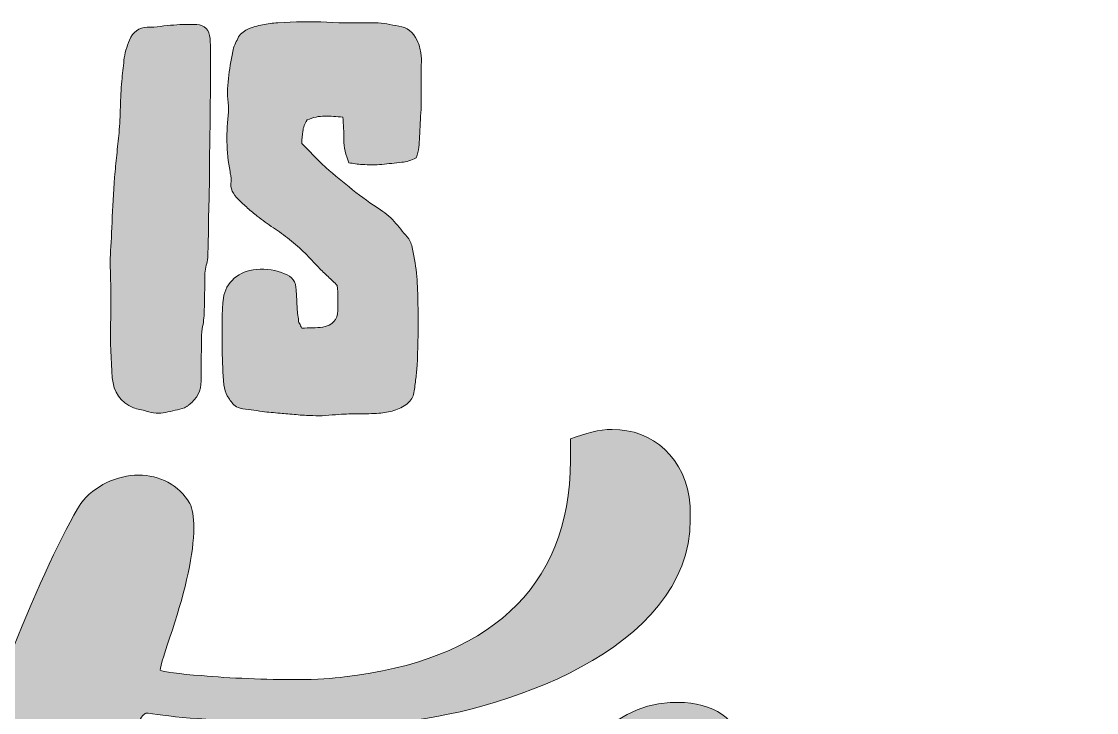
# Model space of a CAD drawing. Header units: inches. Extents: x 58 to 442, y -471 to -29.
# Drawn here: x 284 to 441.7, y -130.8 to -29.4 of the extents above; entities that cross this region are included whole.
import ezdxf

# ---------------------------------------------------------------- set-up
doc = ezdxf.new("R2010")
doc.units = ezdxf.units.IN
doc.header["$MEASUREMENT"] = 0
doc.layers.add('Layer 1', color=7, linetype='Continuous')

# ---------------------------------------------------------------- blocks, each defined once
blk = doc.blocks.new('block 4')
at = {"layer": 'Layer 1', "true_color": 0x0b0b0b}
h = blk.add_hatch(color=28, dxfattribs=at)
h.dxf.hatch_style = 2
edge = h.paths.add_edge_path()
edge.add_spline(control_points=[(296.96, -64.15), (297.07, -62.74), (297.17, -60.97), (297.25, -58.85), (297.33, -56.73), (297.45, -54.53), (297.61, -52.25), (297.72, -51.16), (297.83, -50.08), (297.94, -48.99), (298.05, -47.9), (298.16, -46.81), (298.27, -45.73), (298.37, -44.48), (298.44, -43.21), (298.47, -41.93), (298.5, -40.66), (298.56, -39.39), (298.67, -38.14), (298.78, -37.11), (298.89, -36.09), (299, -35.09), (299.11, -34.08), (299.38, -33.09), (299.82, -32.11), (300.3, -30.92), (301.17, -30.29), (302.42, -30.24), (303.08, -30.24), (303.73, -30.19), (304.38, -30.11), (305.03, -30.03), (305.68, -29.96), (306.34, -29.91), (306.93, -29.86), (307.49, -29.83), (308.01, -29.83), (308.52, -29.83), (309.08, -29.83), (309.68, -29.83), (310.87, -29.94), (311.53, -30.62), (311.64, -31.87), (311.69, -32.52), (311.72, -33.18), (311.72, -33.86), (311.72, -34.54), (311.72, -35.24), (311.72, -35.94), (311.72, -37.47), (311.7, -38.97), (311.68, -40.47), (311.65, -41.96), (311.64, -43.47), (311.64, -44.99), (311.58, -46.9), (311.56, -48.78), (311.56, -50.66), (311.56, -52.53), (311.53, -54.42), (311.47, -56.33), (311.42, -57.58), (311.39, -58.8), (311.39, -59.99), (311.39, -61.19), (311.36, -62.41), (311.31, -63.66), (311.31, -64.21), (311.25, -64.61), (311.15, -64.89), (310.93, -65.65), (310.83, -66.41), (310.86, -67.17), (310.89, -67.93), (310.87, -68.69), (310.82, -69.45), (310.82, -70.27), (310.81, -71.1), (310.78, -71.94), (310.75, -72.78), (310.66, -73.64), (310.49, -74.51), (310.39, -75.1), (310.35, -75.73), (310.37, -76.38), (310.4, -77.03), (310.39, -77.69), (310.33, -78.34), (310.33, -78.34), (310.33, -82.17), (310.33, -82.17), (310.33, -83.58), (309.73, -84.75), (308.54, -85.68), (308.43, -85.78), (308.32, -85.87), (308.21, -85.92), (308.1, -85.98), (307.99, -86.03), (307.89, -86.08), (306.96, -86.36), (306.04, -86.59), (305.11, -86.78), (304.19, -86.97), (303.24, -86.9), (302.26, -86.57), (301.99, -86.46), (301.68, -86.38), (301.32, -86.33), (300.97, -86.27), (300.66, -86.19), (300.39, -86.08), (298.48, -85.27), (297.45, -83.8), (297.29, -81.68), (297.07, -79.07), (296.99, -76.38), (297.04, -73.61), (297.1, -70.84), (297.07, -67.69), (296.96, -64.15)], knot_values=[0, 0, 0, 0, 1, 1, 1, 2, 2, 2, 3, 3, 3, 4, 4, 4, 5, 5, 5, 6, 6, 6, 7, 7, 7, 8, 8, 8, 9, 9, 9, 10, 10, 10, 11, 11, 11, 12, 12, 12, 13, 13, 13, 14, 14, 14, 15, 15, 15, 16, 16, 16, 17, 17, 17, 18, 18, 18, 19, 19, 19, 20, 20, 20, 21, 21, 21, 22, 22, 22, 23, 23, 23, 24, 24, 24, 25, 25, 25, 26, 26, 26, 27, 27, 27, 28, 28, 28, 29, 29, 29, 30, 30, 30, 31, 31, 31, 32, 32, 32, 33, 33, 33, 34, 34, 34, 35, 35, 35, 36, 36, 36, 37, 37, 37, 38, 38, 38, 39, 39, 39, 40, 40, 40, 40], degree=3, periodic=1)
h = blk.add_hatch(color=28, dxfattribs=at)
h.dxf.hatch_style = 2
edge = h.paths.add_edge_path()
edge.add_spline(control_points=[(332.02, -50.13), (331.53, -48.99), (331.28, -47.86), (331.28, -46.75), (331.28, -45.63), (331.23, -44.53), (331.12, -43.44), (330.2, -43.34), (329.31, -43.28), (328.47, -43.28), (327.63, -43.28), (326.77, -43.47), (325.9, -43.85), (325.52, -44.4), (325.3, -44.95), (325.25, -45.52), (325.19, -46.09), (325.14, -46.68), (325.09, -47.28), (325.69, -47.87), (326.27, -48.47), (326.84, -49.07), (327.41, -49.67), (328.02, -50.27), (328.67, -50.86), (329.92, -51.95), (331.22, -53.02), (332.55, -54.08), (333.88, -55.14), (335.25, -56.14), (336.67, -57.06), (337.53, -57.6), (338.28, -58.26), (338.91, -59.02), (339.53, -59.78), (340.17, -60.54), (340.82, -61.3), (341.04, -61.73), (341.17, -62.06), (341.23, -62.28), (341.56, -63.64), (341.79, -64.98), (341.92, -66.31), (342.06, -67.65), (342.13, -68.99), (342.13, -70.35), (342.18, -71.92), (342.2, -73.49), (342.17, -75.04), (342.14, -76.58), (342.1, -78.15), (342.05, -79.72), (341.99, -80.43), (341.92, -81.12), (341.84, -81.8), (341.76, -82.48), (341.66, -83.18), (341.56, -83.88), (341.5, -84.21), (341.39, -84.49), (341.23, -84.74), (341.07, -84.98), (340.85, -85.24), (340.58, -85.51), (339.98, -85.95), (339.33, -86.27), (338.62, -86.49), (337.91, -86.71), (337.18, -86.84), (336.42, -86.9), (335.44, -86.95), (334.46, -86.98), (333.48, -86.98), (332.51, -86.98), (331.53, -87.01), (330.55, -87.06), (329.9, -87.12), (329.24, -87.17), (328.59, -87.22), (327.94, -87.28), (327.31, -87.28), (326.72, -87.22), (325.9, -87.22), (325.09, -87.18), (324.27, -87.1), (323.46, -87.02), (322.67, -86.95), (321.91, -86.9), (321.47, -86.84), (321.04, -86.8), (320.6, -86.78), (320.17, -86.75), (319.73, -86.71), (319.3, -86.65), (318.76, -86.55), (318.21, -86.46), (317.67, -86.41), (317.12, -86.36), (316.58, -86.27), (316.04, -86.16), (315.66, -86.06), (315.36, -85.89), (315.14, -85.68), (314.76, -85.24), (314.43, -84.79), (314.16, -84.33), (313.89, -83.87), (313.73, -83.34), (313.67, -82.74), (313.51, -81), (313.43, -79.3), (313.43, -77.64), (313.43, -75.99), (313.43, -74.29), (313.43, -72.55), (313.43, -72.12), (313.44, -71.69), (313.47, -71.29), (313.5, -70.88), (313.54, -70.46), (313.59, -70.02), (313.76, -68.83), (314.28, -67.85), (315.18, -67.09), (316.08, -66.33), (317.15, -65.89), (318.4, -65.78), (319.98, -65.67), (321.36, -65.89), (322.56, -66.43), (323.7, -66.82), (324.27, -67.6), (324.27, -68.8), (324.33, -69.51), (324.37, -70.21), (324.39, -70.92), (324.42, -71.63), (324.49, -72.33), (324.6, -73.04), (324.6, -73.31), (324.65, -73.54), (324.76, -73.73), (324.87, -73.92), (324.98, -74.15), (325.09, -74.42), (325.63, -74.37), (326.16, -74.34), (326.68, -74.34), (327.19, -74.34), (327.7, -74.32), (328.19, -74.26), (329.6, -73.99), (330.33, -73.18), (330.39, -71.82), (330.39, -71.82), (330.39, -69.13), (330.39, -69.13), (330.39, -69.02), (330.37, -68.88), (330.35, -68.72), (330.32, -68.55), (330.31, -68.36), (330.31, -68.15), (329.87, -67.71), (329.42, -67.28), (328.96, -66.84), (328.5, -66.41), (328.02, -65.95), (327.53, -65.46), (327.21, -65.13), (326.88, -64.79), (326.55, -64.44), (326.23, -64.08), (325.9, -63.74), (325.58, -63.42), (324.87, -62.71), (324.11, -62.03), (323.29, -61.38), (322.53, -60.78), (321.74, -60.21), (320.93, -59.67), (320.11, -59.12), (319.33, -58.55), (318.57, -57.96), (318.08, -57.58), (317.6, -57.18), (317.14, -56.77), (316.68, -56.37), (316.23, -55.95), (315.79, -55.51), (315.41, -55.13), (315.11, -54.72), (314.9, -54.29), (314.68, -53.85), (314.62, -53.36), (314.73, -52.82), (314.73, -52.55), (314.72, -52.32), (314.69, -52.13), (314.66, -51.94), (314.62, -51.71), (314.57, -51.43), (314.3, -49.97), (314.15, -48.5), (314.12, -47.03), (314.09, -45.56), (314.16, -44.1), (314.33, -42.63), (314.33, -42.63), (314.33, -41.81), (314.33, -41.81), (314.16, -40.45), (314.16, -39.11), (314.33, -37.78), (314.49, -36.45), (314.7, -35.13), (314.98, -33.82), (315.03, -33.44), (315.13, -33.1), (315.26, -32.8), (315.4, -32.51), (315.55, -32.19), (315.71, -31.87), (315.82, -31.54), (316.01, -31.28), (316.28, -31.09), (316.55, -30.9), (316.82, -30.72), (317.1, -30.56), (317.86, -30.24), (318.61, -30), (319.34, -29.87), (320.07, -29.73), (320.82, -29.64), (321.58, -29.58), (324.03, -29.42), (326.42, -29.39), (328.76, -29.5), (331.09, -29.61), (333.46, -29.64), (335.85, -29.58), (336.45, -29.58), (337.03, -29.64), (337.6, -29.75), (338.17, -29.86), (338.76, -29.96), (339.36, -30.07), (340.55, -30.24), (341.45, -30.94), (342.05, -32.19), (342.32, -32.79), (342.49, -33.39), (342.57, -33.99), (342.66, -34.58), (342.67, -35.18), (342.62, -35.78), (342.62, -35.78), (342.62, -41.65), (342.62, -41.65), (342.62, -41.65), (342.62, -42.3), (342.62, -42.3), (342.56, -42.95), (342.52, -43.62), (342.49, -44.3), (342.46, -44.98), (342.42, -45.64), (342.37, -46.3), (342.37, -46.84), (342.34, -47.36), (342.29, -47.85), (342.24, -48.34), (342.1, -48.85), (341.88, -49.4), (341.17, -49.78), (340.47, -49.99), (339.76, -50.05), (338.79, -50.16), (337.82, -50.27), (336.87, -50.37), (335.92, -50.48), (334.95, -50.48), (333.97, -50.37), (333.65, -50.37), (333.32, -50.35), (333, -50.29), (332.67, -50.24), (332.34, -50.18), (332.02, -50.13)], knot_values=[0, 0, 0, 0, 1, 1, 1, 2, 2, 2, 3, 3, 3, 4, 4, 4, 5, 5, 5, 6, 6, 6, 7, 7, 7, 8, 8, 8, 9, 9, 9, 10, 10, 10, 11, 11, 11, 12, 12, 12, 13, 13, 13, 14, 14, 14, 15, 15, 15, 16, 16, 16, 17, 17, 17, 18, 18, 18, 19, 19, 19, 20, 20, 20, 21, 21, 21, 22, 22, 22, 23, 23, 23, 24, 24, 24, 25, 25, 25, 26, 26, 26, 27, 27, 27, 28, 28, 28, 29, 29, 29, 30, 30, 30, 31, 31, 31, 32, 32, 32, 33, 33, 33, 34, 34, 34, 35, 35, 35, 36, 36, 36, 37, 37, 37, 38, 38, 38, 39, 39, 39, 40, 40, 40, 41, 41, 41, 42, 42, 42, 43, 43, 43, 44, 44, 44, 45, 45, 45, 46, 46, 46, 47, 47, 47, 48, 48, 48, 49, 49, 49, 50, 50, 50, 51, 51, 51, 52, 52, 52, 53, 53, 53, 54, 54, 54, 55, 55, 55, 56, 56, 56, 57, 57, 57, 58, 58, 58, 59, 59, 59, 60, 60, 60, 61, 61, 61, 62, 62, 62, 63, 63, 63, 64, 64, 64, 65, 65, 65, 66, 66, 66, 67, 67, 67, 68, 68, 68, 69, 69, 69, 70, 70, 70, 71, 71, 71, 72, 72, 72, 73, 73, 73, 74, 74, 74, 75, 75, 75, 76, 76, 76, 77, 77, 77, 78, 78, 78, 79, 79, 79, 80, 80, 80, 81, 81, 81, 82, 82, 82, 83, 83, 83, 84, 84, 84, 85, 85, 85, 86, 86, 86, 87, 87, 87, 88, 88, 88, 89, 89, 89, 90, 90, 90, 91, 91, 91, 92, 92, 92, 93, 93, 93, 94, 94, 94, 95, 95, 95, 96, 96, 96, 96], degree=3, periodic=1)
at = {"layer": 'Layer 1', "lineweight": 0}
for points, knots in [([(296.96, -64.15), (297.07, -62.74), (297.17, -60.97), (297.25, -58.85), (297.33, -56.73), (297.45, -54.53), (297.61, -52.25), (297.72, -51.16), (297.83, -50.08), (297.94, -48.99), (298.05, -47.9), (298.16, -46.81), (298.27, -45.73), (298.37, -44.48), (298.44, -43.21), (298.47, -41.93), (298.5, -40.66), (298.56, -39.39), (298.67, -38.14), (298.78, -37.11), (298.89, -36.09), (299, -35.09), (299.11, -34.08), (299.38, -33.09), (299.82, -32.11), (300.3, -30.92), (301.17, -30.29), (302.42, -30.24), (303.08, -30.24), (303.73, -30.19), (304.38, -30.11), (305.03, -30.03), (305.68, -29.96), (306.34, -29.91), (306.93, -29.86), (307.49, -29.83), (308.01, -29.83), (308.52, -29.83), (309.08, -29.83), (309.68, -29.83), (310.87, -29.94), (311.53, -30.62), (311.64, -31.87), (311.69, -32.52), (311.72, -33.18), (311.72, -33.86), (311.72, -34.54), (311.72, -35.24), (311.72, -35.94), (311.72, -37.47), (311.7, -38.97), (311.68, -40.47), (311.65, -41.96), (311.64, -43.47), (311.64, -44.99), (311.58, -46.9), (311.56, -48.78), (311.56, -50.66), (311.56, -52.53), (311.53, -54.42), (311.47, -56.33), (311.42, -57.58), (311.39, -58.8), (311.39, -59.99), (311.39, -61.19), (311.36, -62.41), (311.31, -63.66), (311.31, -64.21), (311.25, -64.61), (311.15, -64.89), (310.93, -65.65), (310.83, -66.41), (310.86, -67.17), (310.89, -67.93), (310.87, -68.69), (310.82, -69.45), (310.82, -70.27), (310.81, -71.1), (310.78, -71.94), (310.75, -72.78), (310.66, -73.64), (310.49, -74.51), (310.39, -75.1), (310.35, -75.73), (310.37, -76.38), (310.4, -77.03), (310.39, -77.69), (310.33, -78.34), (310.33, -78.34), (310.33, -82.17), (310.33, -82.17), (310.33, -83.58), (309.73, -84.75), (308.54, -85.68), (308.43, -85.78), (308.32, -85.87), (308.21, -85.92), (308.1, -85.98), (307.99, -86.03), (307.89, -86.08), (306.96, -86.36), (306.04, -86.59), (305.11, -86.78), (304.19, -86.97), (303.24, -86.9), (302.26, -86.57), (301.99, -86.46), (301.68, -86.38), (301.32, -86.33), (300.97, -86.27), (300.66, -86.19), (300.39, -86.08), (298.48, -85.27), (297.45, -83.8), (297.29, -81.68), (297.07, -79.07), (296.99, -76.38), (297.04, -73.61), (297.1, -70.84), (297.07, -67.69), (296.96, -64.15)], [0, 0, 0, 0, 1, 1, 1, 2, 2, 2, 3, 3, 3, 4, 4, 4, 5, 5, 5, 6, 6, 6, 7, 7, 7, 8, 8, 8, 9, 9, 9, 10, 10, 10, 11, 11, 11, 12, 12, 12, 13, 13, 13, 14, 14, 14, 15, 15, 15, 16, 16, 16, 17, 17, 17, 18, 18, 18, 19, 19, 19, 20, 20, 20, 21, 21, 21, 22, 22, 22, 23, 23, 23, 24, 24, 24, 25, 25, 25, 26, 26, 26, 27, 27, 27, 28, 28, 28, 29, 29, 29, 30, 30, 30, 31, 31, 31, 32, 32, 32, 33, 33, 33, 34, 34, 34, 35, 35, 35, 36, 36, 36, 37, 37, 37, 38, 38, 38, 39, 39, 39, 40, 40, 40, 40]), ([(332.02, -50.13), (331.53, -48.99), (331.28, -47.86), (331.28, -46.75), (331.28, -45.63), (331.23, -44.53), (331.12, -43.44), (330.2, -43.34), (329.31, -43.28), (328.47, -43.28), (327.63, -43.28), (326.77, -43.47), (325.9, -43.85), (325.52, -44.4), (325.3, -44.95), (325.25, -45.52), (325.19, -46.09), (325.14, -46.68), (325.09, -47.28), (325.69, -47.87), (326.27, -48.47), (326.84, -49.07), (327.41, -49.67), (328.02, -50.27), (328.67, -50.86), (329.92, -51.95), (331.22, -53.02), (332.55, -54.08), (333.88, -55.14), (335.25, -56.14), (336.67, -57.06), (337.53, -57.6), (338.28, -58.26), (338.91, -59.02), (339.53, -59.78), (340.17, -60.54), (340.82, -61.3), (341.04, -61.73), (341.17, -62.06), (341.23, -62.28), (341.56, -63.64), (341.79, -64.98), (341.92, -66.31), (342.06, -67.65), (342.13, -68.99), (342.13, -70.35), (342.18, -71.92), (342.2, -73.49), (342.17, -75.04), (342.14, -76.58), (342.1, -78.15), (342.05, -79.72), (341.99, -80.43), (341.92, -81.12), (341.84, -81.8), (341.76, -82.48), (341.66, -83.18), (341.56, -83.88), (341.5, -84.21), (341.39, -84.49), (341.23, -84.74), (341.07, -84.98), (340.85, -85.24), (340.58, -85.51), (339.98, -85.95), (339.33, -86.27), (338.62, -86.49), (337.91, -86.71), (337.18, -86.84), (336.42, -86.9), (335.44, -86.95), (334.46, -86.98), (333.48, -86.98), (332.51, -86.98), (331.53, -87.01), (330.55, -87.06), (329.9, -87.12), (329.24, -87.17), (328.59, -87.22), (327.94, -87.28), (327.31, -87.28), (326.72, -87.22), (325.9, -87.22), (325.09, -87.18), (324.27, -87.1), (323.46, -87.02), (322.67, -86.95), (321.91, -86.9), (321.47, -86.84), (321.04, -86.8), (320.6, -86.78), (320.17, -86.75), (319.73, -86.71), (319.3, -86.65), (318.76, -86.55), (318.21, -86.46), (317.67, -86.41), (317.12, -86.36), (316.58, -86.27), (316.04, -86.16), (315.66, -86.06), (315.36, -85.89), (315.14, -85.68), (314.76, -85.24), (314.43, -84.79), (314.16, -84.33), (313.89, -83.87), (313.73, -83.34), (313.67, -82.74), (313.51, -81), (313.43, -79.3), (313.43, -77.64), (313.43, -75.99), (313.43, -74.29), (313.43, -72.55), (313.43, -72.12), (313.44, -71.69), (313.47, -71.29), (313.5, -70.88), (313.54, -70.46), (313.59, -70.02), (313.76, -68.83), (314.28, -67.85), (315.18, -67.09), (316.08, -66.33), (317.15, -65.89), (318.4, -65.78), (319.98, -65.67), (321.36, -65.89), (322.56, -66.43), (323.7, -66.82), (324.27, -67.6), (324.27, -68.8), (324.33, -69.51), (324.37, -70.21), (324.39, -70.92), (324.42, -71.63), (324.49, -72.33), (324.6, -73.04), (324.6, -73.31), (324.65, -73.54), (324.76, -73.73), (324.87, -73.92), (324.98, -74.15), (325.09, -74.42), (325.63, -74.37), (326.16, -74.34), (326.68, -74.34), (327.19, -74.34), (327.7, -74.32), (328.19, -74.26), (329.6, -73.99), (330.33, -73.18), (330.39, -71.82), (330.39, -71.82), (330.39, -69.13), (330.39, -69.13), (330.39, -69.02), (330.37, -68.88), (330.35, -68.72), (330.32, -68.55), (330.31, -68.36), (330.31, -68.15), (329.87, -67.71), (329.42, -67.28), (328.96, -66.84), (328.5, -66.41), (328.02, -65.95), (327.53, -65.46), (327.21, -65.13), (326.88, -64.79), (326.55, -64.44), (326.23, -64.08), (325.9, -63.74), (325.58, -63.42), (324.87, -62.71), (324.11, -62.03), (323.29, -61.38), (322.53, -60.78), (321.74, -60.21), (320.93, -59.67), (320.11, -59.12), (319.33, -58.55), (318.57, -57.96), (318.08, -57.58), (317.6, -57.18), (317.14, -56.77), (316.68, -56.37), (316.23, -55.95), (315.79, -55.51), (315.41, -55.13), (315.11, -54.72), (314.9, -54.29), (314.68, -53.85), (314.62, -53.36), (314.73, -52.82), (314.73, -52.55), (314.72, -52.32), (314.69, -52.13), (314.66, -51.94), (314.62, -51.71), (314.57, -51.43), (314.3, -49.97), (314.15, -48.5), (314.12, -47.03), (314.09, -45.56), (314.16, -44.1), (314.33, -42.63), (314.33, -42.63), (314.33, -41.81), (314.33, -41.81), (314.16, -40.45), (314.16, -39.11), (314.33, -37.78), (314.49, -36.45), (314.7, -35.13), (314.98, -33.82), (315.03, -33.44), (315.13, -33.1), (315.26, -32.8), (315.4, -32.51), (315.55, -32.19), (315.71, -31.87), (315.82, -31.54), (316.01, -31.28), (316.28, -31.09), (316.55, -30.9), (316.82, -30.72), (317.1, -30.56), (317.86, -30.24), (318.61, -30), (319.34, -29.87), (320.07, -29.73), (320.82, -29.64), (321.58, -29.58), (324.03, -29.42), (326.42, -29.39), (328.76, -29.5), (331.09, -29.61), (333.46, -29.64), (335.85, -29.58), (336.45, -29.58), (337.03, -29.64), (337.6, -29.75), (338.17, -29.86), (338.76, -29.96), (339.36, -30.07), (340.55, -30.24), (341.45, -30.94), (342.05, -32.19), (342.32, -32.79), (342.49, -33.39), (342.57, -33.99), (342.66, -34.58), (342.67, -35.18), (342.62, -35.78), (342.62, -35.78), (342.62, -41.65), (342.62, -41.65), (342.62, -41.65), (342.62, -42.3), (342.62, -42.3), (342.56, -42.95), (342.52, -43.62), (342.49, -44.3), (342.46, -44.98), (342.42, -45.64), (342.37, -46.3), (342.37, -46.84), (342.34, -47.36), (342.29, -47.85), (342.24, -48.34), (342.1, -48.85), (341.88, -49.4), (341.17, -49.78), (340.47, -49.99), (339.76, -50.05), (338.79, -50.16), (337.82, -50.27), (336.87, -50.37), (335.92, -50.48), (334.95, -50.48), (333.97, -50.37), (333.65, -50.37), (333.32, -50.35), (333, -50.29), (332.67, -50.24), (332.34, -50.18), (332.02, -50.13)], [0, 0, 0, 0, 1, 1, 1, 2, 2, 2, 3, 3, 3, 4, 4, 4, 5, 5, 5, 6, 6, 6, 7, 7, 7, 8, 8, 8, 9, 9, 9, 10, 10, 10, 11, 11, 11, 12, 12, 12, 13, 13, 13, 14, 14, 14, 15, 15, 15, 16, 16, 16, 17, 17, 17, 18, 18, 18, 19, 19, 19, 20, 20, 20, 21, 21, 21, 22, 22, 22, 23, 23, 23, 24, 24, 24, 25, 25, 25, 26, 26, 26, 27, 27, 27, 28, 28, 28, 29, 29, 29, 30, 30, 30, 31, 31, 31, 32, 32, 32, 33, 33, 33, 34, 34, 34, 35, 35, 35, 36, 36, 36, 37, 37, 37, 38, 38, 38, 39, 39, 39, 40, 40, 40, 41, 41, 41, 42, 42, 42, 43, 43, 43, 44, 44, 44, 45, 45, 45, 46, 46, 46, 47, 47, 47, 48, 48, 48, 49, 49, 49, 50, 50, 50, 51, 51, 51, 52, 52, 52, 53, 53, 53, 54, 54, 54, 55, 55, 55, 56, 56, 56, 57, 57, 57, 58, 58, 58, 59, 59, 59, 60, 60, 60, 61, 61, 61, 62, 62, 62, 63, 63, 63, 64, 64, 64, 65, 65, 65, 66, 66, 66, 67, 67, 67, 68, 68, 68, 69, 69, 69, 70, 70, 70, 71, 71, 71, 72, 72, 72, 73, 73, 73, 74, 74, 74, 75, 75, 75, 76, 76, 76, 77, 77, 77, 78, 78, 78, 79, 79, 79, 80, 80, 80, 81, 81, 81, 82, 82, 82, 83, 83, 83, 84, 84, 84, 85, 85, 85, 86, 86, 86, 87, 87, 87, 88, 88, 88, 89, 89, 89, 90, 90, 90, 91, 91, 91, 92, 92, 92, 93, 93, 93, 94, 94, 94, 95, 95, 95, 96, 96, 96, 96])]:
    blk.add_open_spline(points, degree=3, knots=knots, dxfattribs=at)
blk = doc.blocks.new('block 5')
at = {"layer": 'Layer 1', "true_color": 0x0b0b0b}
h = blk.add_hatch(color=28, dxfattribs=at)
h.dxf.hatch_style = 2
edge = h.paths.add_edge_path()
edge.add_spline(control_points=[(252.58, -233.01), (252.58, -228.27), (252.39, -226.3), (252.19, -226.3), (251.99, -226.3), (251.99, -226.5), (251.79, -226.89), (251.79, -226.89), (247.84, -232.42), (247.84, -232.42), (242.12, -240.12), (233.63, -248.22), (224.94, -248.22), (220.99, -248.22), (217.04, -246.64), (213.09, -242.69), (208.16, -237.95), (206.58, -229.85), (206.58, -221.16), (206.58, -209.12), (209.54, -195.89), (211.91, -187), (216.25, -169.23), (225.53, -144.75), (235.6, -123.82), (237.18, -120.46), (238.56, -117.5), (238.56, -117.1), (238.56, -116.71), (236.19, -115.92), (233.23, -115.13), (221.78, -112.36), (211.51, -110.59), (201.44, -110.59), (189.99, -110.59), (178.73, -112.96), (166.29, -118.68), (164.71, -119.47), (162.94, -119.87), (161.36, -119.87), (157.61, -119.87), (154.25, -118.09), (154.25, -116.11), (154.25, -115.72), (154.45, -115.13), (154.84, -114.54), (161.55, -106.64), (176.56, -103.87), (192.16, -103.87), (207.96, -103.87), (224.54, -106.64), (234.61, -109.2), (238.76, -110.39), (240.74, -110.78), (241.53, -110.78), (241.53, -110.78), (242.12, -110.59), (242.12, -110.59), (242.51, -110.19), (243.11, -109.2), (243.7, -108.02), (247.45, -100.71), (250.81, -95.97), (253.18, -94.79), (254.56, -94.2), (255.94, -94), (257.32, -94), (261.47, -94), (265.22, -96.57), (265.22, -99.92), (265.22, -99.92), (265.22, -100.12), (265.22, -100.12), (265.02, -102.29), (264.43, -104.27), (261.67, -110.59), (260.48, -112.96), (259.69, -114.93), (259.69, -115.52), (259.69, -115.52), (259.89, -115.72), (259.89, -115.72), (260.09, -115.92), (273.51, -119.27), (280.03, -120.46), (280.03, -120.46), (282.79, -121.25), (282.79, -121.25), (286.15, -112.76), (290.1, -104.27), (292.67, -100.12), (294.64, -97.55), (298, -95.97), (301.16, -95.97), (304.12, -95.97), (307.08, -97.36), (308.66, -100.12), (309.06, -100.91), (309.25, -102.1), (309.25, -103.68), (309.25, -107.43), (308.07, -112.76), (306.1, -118.68), (305.11, -121.64), (304.32, -124.01), (304.32, -124.61), (304.71, -124.8), (307.08, -125.2), (310.44, -125.4), (314.39, -125.79), (319.92, -125.99), (324.46, -125.99), (327.22, -125.99), (329.79, -125.79), (331.37, -125.59), (351.91, -123.22), (364.54, -112.96), (364.54, -93.8), (364.54, -93.8), (364.54, -90.64), (364.54, -90.64), (366.72, -89.85), (368.69, -89.26), (370.66, -89.26), (376.59, -89.26), (381.52, -93.41), (382.12, -100.52), (382.12, -100.52), (382.12, -102.49), (382.12, -102.49), (382.12, -121.84), (353.88, -130.92), (338.68, -132.31), (336.7, -132.5), (333.94, -132.7), (330.58, -132.7), (324.06, -132.7), (315.97, -132.31), (309.85, -131.71), (306.69, -131.52), (304.12, -131.12), (302.54, -130.92), (302.54, -130.92), (302.34, -130.92), (302.34, -130.92), (301.75, -130.92), (301.16, -131.91), (298.99, -137.24), (287.73, -166.07), (276.67, -198.06), (270.95, -228.27), (269.56, -235.97), (268.77, -242.49), (268.77, -247.43), (268.77, -254.14), (269.96, -257.89), (272.53, -257.89), (275.69, -257.89), (280.62, -252.36), (287.53, -239.13), (293.26, -228.47), (299.18, -213.27), (306.49, -191.15), (308.27, -186.02), (309.85, -181.08), (310.44, -180.09), (311.03, -178.31), (313.2, -176.93), (314.98, -176.93), (316.36, -176.93), (317.55, -177.72), (317.55, -179.89), (317.55, -180.88), (317.35, -182.07), (316.76, -183.65), (316.76, -183.65), (313.01, -194.7), (313.01, -194.7), (305.3, -219.78), (297.6, -240.12), (291.88, -249.8), (285.36, -260.66), (278.45, -265.2), (272.33, -265.2), (261.47, -265.2), (252.78, -251.57), (252.58, -233.01)], knot_values=[0, 0, 0, 0, 1, 1, 1, 2, 2, 2, 3, 3, 3, 4, 4, 4, 5, 5, 5, 6, 6, 6, 7, 7, 7, 8, 8, 8, 9, 9, 9, 10, 10, 10, 11, 11, 11, 12, 12, 12, 13, 13, 13, 14, 14, 14, 15, 15, 15, 16, 16, 16, 17, 17, 17, 18, 18, 18, 19, 19, 19, 20, 20, 20, 21, 21, 21, 22, 22, 22, 23, 23, 23, 24, 24, 24, 25, 25, 25, 26, 26, 26, 27, 27, 27, 28, 28, 28, 29, 29, 29, 30, 30, 30, 31, 31, 31, 32, 32, 32, 33, 33, 33, 34, 34, 34, 35, 35, 35, 36, 36, 36, 37, 37, 37, 38, 38, 38, 39, 39, 39, 40, 40, 40, 41, 41, 41, 42, 42, 42, 43, 43, 43, 44, 44, 44, 45, 45, 45, 46, 46, 46, 47, 47, 47, 48, 48, 48, 49, 49, 49, 50, 50, 50, 51, 51, 51, 52, 52, 52, 53, 53, 53, 54, 54, 54, 55, 55, 55, 56, 56, 56, 57, 57, 57, 58, 58, 58, 59, 59, 59, 60, 60, 60, 61, 61, 61, 62, 62, 62, 62], degree=3, periodic=1)
edge = h.paths.add_edge_path()
edge.add_spline(control_points=[(239.35, -227.88), (260.48, -197.67), (265.22, -165.08), (278.84, -131.32), (278.84, -131.32), (280.23, -127.37), (280.23, -127.37), (280.03, -127.17), (257.32, -121.64), (256.73, -121.64), (256.53, -121.64), (251.99, -131.12), (249.23, -137.64), (243.5, -150.87), (234.22, -174.96), (231.85, -183.25), (227.11, -198.26), (224.15, -212.67), (222.57, -225.71), (222.17, -228.86), (221.98, -231.23), (221.98, -233.41), (221.98, -239.13), (223.36, -241.5), (225.33, -241.5), (228.69, -241.5), (233.82, -235.58), (239.35, -227.88)], knot_values=[0, 0, 0, 0, 1, 1, 1, 2, 2, 2, 3, 3, 3, 4, 4, 4, 5, 5, 5, 6, 6, 6, 7, 7, 7, 8, 8, 8, 9, 9, 9, 9], degree=3, periodic=1)
h = blk.add_hatch(color=28, dxfattribs=at)
h.dxf.hatch_style = 2
edge = h.paths.add_edge_path()
edge.add_spline(control_points=[(382.7, -226.1), (382.7, -223.14), (382.9, -219.98), (383.69, -216.62), (386.65, -203), (391.19, -189.77), (400.28, -168.44), (402.25, -164.1), (403.63, -160.54), (403.63, -160.35), (403.63, -160.35), (398.9, -161.73), (398.9, -161.73), (394.55, -163.31), (390.6, -163.7), (385.86, -164.3), (381.12, -178.91), (376.39, -193.52), (367.1, -206.16), (359.21, -217.02), (348.94, -225.9), (335.71, -228.86), (332.15, -229.65), (328.99, -229.85), (326.03, -229.85), (316.16, -229.85), (310.04, -225.71), (306.88, -219.19), (305.1, -215.44), (304.31, -210.9), (304.31, -205.96), (304.31, -182.46), (323.27, -150.08), (343.41, -150.08), (346.96, -150.08), (350.72, -151.07), (354.27, -153.43), (359.4, -156.79), (361.58, -161.14), (361.58, -166.07), (361.58, -181.47), (339.86, -201.02), (327.61, -205.37), (327.61, -205.37), (323.07, -206.95), (323.07, -206.95), (323.07, -206.95), (323.07, -209.71), (323.07, -209.71), (323.07, -216.42), (323.47, -223.53), (330.18, -223.53), (331.56, -223.53), (332.94, -223.34), (334.72, -222.74), (346.57, -218.99), (355.26, -211.09), (364.54, -194.9), (367.1, -190.36), (379.74, -167.85), (379.74, -163.7), (379.74, -163.31), (379.74, -163.11), (379.54, -163.11), (379.35, -163.11), (378.56, -162.72), (377.37, -162.52), (367.5, -159.56), (363.35, -153.24), (363.35, -146.72), (363.35, -138.23), (370.07, -129.94), (379.15, -129.34), (379.15, -129.34), (380.33, -129.34), (380.33, -129.34), (385.47, -129.34), (389.02, -131.71), (390.41, -136.26), (390.8, -137.64), (391, -139.42), (391, -141.78), (391, -145.14), (390.6, -149.09), (389.42, -153.04), (388.63, -155.61), (388.23, -157.78), (388.23, -157.78), (390.6, -157.78), (401.66, -151.46), (403.83, -150.08), (410.35, -145.73), (415.09, -143.76), (418.25, -143.76), (422.39, -143.76), (424.17, -147.12), (424.17, -151.85), (424.17, -157.58), (421.8, -165.48), (418.84, -173.18), (409.56, -196.68), (406.2, -206.16), (402.25, -221.56), (401.07, -225.71), (399.88, -232.02), (399.88, -236.76), (399.88, -240.32), (400.67, -242.69), (402.25, -242.69), (403.83, -242.69), (406.6, -240.32), (410.74, -234.2), (415.68, -226.69), (420.02, -217.81), (426.34, -201.62), (434.83, -180.68), (435.03, -180.09), (436.41, -179.3), (437.01, -178.91), (437.99, -178.71), (438.78, -178.71), (440.16, -178.71), (441.35, -179.1), (441.74, -180.29), (441.74, -180.29), (441.74, -180.49), (441.74, -180.49), (441.74, -182.46), (437.8, -194.51), (434.24, -204.38), (428.51, -218.99), (423.58, -229.65), (419.04, -236.76), (413.51, -245.25), (406.6, -249.2), (400.08, -249.2), (390.8, -249.2), (382.7, -240.71), (382.7, -226.1)], knot_values=[0, 0, 0, 0, 1, 1, 1, 2, 2, 2, 3, 3, 3, 4, 4, 4, 5, 5, 5, 6, 6, 6, 7, 7, 7, 8, 8, 8, 9, 9, 9, 10, 10, 10, 11, 11, 11, 12, 12, 12, 13, 13, 13, 14, 14, 14, 15, 15, 15, 16, 16, 16, 17, 17, 17, 18, 18, 18, 19, 19, 19, 20, 20, 20, 21, 21, 21, 22, 22, 22, 23, 23, 23, 24, 24, 24, 25, 25, 25, 26, 26, 26, 27, 27, 27, 28, 28, 28, 29, 29, 29, 30, 30, 30, 31, 31, 31, 32, 32, 32, 33, 33, 33, 34, 34, 34, 35, 35, 35, 36, 36, 36, 37, 37, 37, 38, 38, 38, 39, 39, 39, 40, 40, 40, 41, 41, 41, 42, 42, 42, 43, 43, 43, 44, 44, 44, 45, 45, 45, 46, 46, 46, 46], degree=3, periodic=1)
edge = h.paths.add_edge_path()
edge.add_spline(control_points=[(333.34, -195.49), (339.26, -191.54), (344.99, -184.44), (348.15, -177.33), (350.52, -171.8), (351.51, -167.45), (351.51, -164.49), (351.51, -161.53), (350.52, -159.75), (348.74, -159.75), (345.38, -159.75), (339.46, -165.08), (332.15, -176.93), (329.78, -180.68), (324.85, -194.51), (324.26, -198.85), (324.26, -198.85), (324.06, -200.82), (324.06, -200.82), (327.81, -198.85), (330.18, -197.86), (333.34, -195.49)], knot_values=[0, 0, 0, 0, 1, 1, 1, 2, 2, 2, 3, 3, 3, 4, 4, 4, 5, 5, 5, 6, 6, 6, 7, 7, 7, 7], degree=3, periodic=1)
edge = h.paths.add_edge_path()
edge.add_spline(control_points=[(382.7, -152.45), (383.3, -149.29), (383.69, -146.52), (383.69, -144.15), (383.69, -141.19), (383.1, -138.63), (382.31, -137.05), (382.11, -136.65), (381.91, -136.65), (381.72, -136.65), (380.53, -136.65), (379.35, -142.57), (379.35, -147.71), (379.35, -150.08), (379.54, -152.45), (380.33, -153.83), (380.73, -154.82), (381.52, -155.61), (381.52, -155.61), (381.72, -155.61), (382.31, -154.03), (382.7, -152.45)], knot_values=[0, 0, 0, 0, 1, 1, 1, 2, 2, 2, 3, 3, 3, 4, 4, 4, 5, 5, 5, 6, 6, 6, 7, 7, 7, 7], degree=3, periodic=1)
at = {"layer": 'Layer 1', "lineweight": 0}
for points, knots in [([(252.58, -233.01), (252.58, -228.27), (252.39, -226.3), (252.19, -226.3), (251.99, -226.3), (251.99, -226.5), (251.79, -226.89), (251.79, -226.89), (247.84, -232.42), (247.84, -232.42), (242.12, -240.12), (233.63, -248.22), (224.94, -248.22), (220.99, -248.22), (217.04, -246.64), (213.09, -242.69), (208.16, -237.95), (206.58, -229.85), (206.58, -221.16), (206.58, -209.12), (209.54, -195.89), (211.91, -187), (216.25, -169.23), (225.53, -144.75), (235.6, -123.82), (237.18, -120.46), (238.56, -117.5), (238.56, -117.1), (238.56, -116.71), (236.19, -115.92), (233.23, -115.13), (221.78, -112.36), (211.51, -110.59), (201.44, -110.59), (189.99, -110.59), (178.73, -112.96), (166.29, -118.68), (164.71, -119.47), (162.94, -119.87), (161.36, -119.87), (157.61, -119.87), (154.25, -118.09), (154.25, -116.11), (154.25, -115.72), (154.45, -115.13), (154.84, -114.54), (161.55, -106.64), (176.56, -103.87), (192.16, -103.87), (207.96, -103.87), (224.54, -106.64), (234.61, -109.2), (238.76, -110.39), (240.74, -110.78), (241.53, -110.78), (241.53, -110.78), (242.12, -110.59), (242.12, -110.59), (242.51, -110.19), (243.11, -109.2), (243.7, -108.02), (247.45, -100.71), (250.81, -95.97), (253.18, -94.79), (254.56, -94.2), (255.94, -94), (257.32, -94), (261.47, -94), (265.22, -96.57), (265.22, -99.92), (265.22, -99.92), (265.22, -100.12), (265.22, -100.12), (265.02, -102.29), (264.43, -104.27), (261.67, -110.59), (260.48, -112.96), (259.69, -114.93), (259.69, -115.52), (259.69, -115.52), (259.89, -115.72), (259.89, -115.72), (260.09, -115.92), (273.51, -119.27), (280.03, -120.46), (280.03, -120.46), (282.79, -121.25), (282.79, -121.25), (286.15, -112.76), (290.1, -104.27), (292.67, -100.12), (294.64, -97.55), (298, -95.97), (301.16, -95.97), (304.12, -95.97), (307.08, -97.36), (308.66, -100.12), (309.06, -100.91), (309.25, -102.1), (309.25, -103.68), (309.25, -107.43), (308.07, -112.76), (306.1, -118.68), (305.11, -121.64), (304.32, -124.01), (304.32, -124.61), (304.71, -124.8), (307.08, -125.2), (310.44, -125.4), (314.39, -125.79), (319.92, -125.99), (324.46, -125.99), (327.22, -125.99), (329.79, -125.79), (331.37, -125.59), (351.91, -123.22), (364.54, -112.96), (364.54, -93.8), (364.54, -93.8), (364.54, -90.64), (364.54, -90.64), (366.72, -89.85), (368.69, -89.26), (370.66, -89.26), (376.59, -89.26), (381.52, -93.41), (382.12, -100.52), (382.12, -100.52), (382.12, -102.49), (382.12, -102.49), (382.12, -121.84), (353.88, -130.92), (338.68, -132.31), (336.7, -132.5), (333.94, -132.7), (330.58, -132.7), (324.06, -132.7), (315.97, -132.31), (309.85, -131.71), (306.69, -131.52), (304.12, -131.12), (302.54, -130.92), (302.54, -130.92), (302.34, -130.92), (302.34, -130.92), (301.75, -130.92), (301.16, -131.91), (298.99, -137.24), (287.73, -166.07), (276.67, -198.06), (270.95, -228.27), (269.56, -235.97), (268.77, -242.49), (268.77, -247.43), (268.77, -254.14), (269.96, -257.89), (272.53, -257.89), (275.69, -257.89), (280.62, -252.36), (287.53, -239.13), (293.26, -228.47), (299.18, -213.27), (306.49, -191.15), (308.27, -186.02), (309.85, -181.08), (310.44, -180.09), (311.03, -178.31), (313.2, -176.93), (314.98, -176.93), (316.36, -176.93), (317.55, -177.72), (317.55, -179.89), (317.55, -180.88), (317.35, -182.07), (316.76, -183.65), (316.76, -183.65), (313.01, -194.7), (313.01, -194.7), (305.3, -219.78), (297.6, -240.12), (291.88, -249.8), (285.36, -260.66), (278.45, -265.2), (272.33, -265.2), (261.47, -265.2), (252.78, -251.57), (252.58, -233.01)], [0, 0, 0, 0, 1, 1, 1, 2, 2, 2, 3, 3, 3, 4, 4, 4, 5, 5, 5, 6, 6, 6, 7, 7, 7, 8, 8, 8, 9, 9, 9, 10, 10, 10, 11, 11, 11, 12, 12, 12, 13, 13, 13, 14, 14, 14, 15, 15, 15, 16, 16, 16, 17, 17, 17, 18, 18, 18, 19, 19, 19, 20, 20, 20, 21, 21, 21, 22, 22, 22, 23, 23, 23, 24, 24, 24, 25, 25, 25, 26, 26, 26, 27, 27, 27, 28, 28, 28, 29, 29, 29, 30, 30, 30, 31, 31, 31, 32, 32, 32, 33, 33, 33, 34, 34, 34, 35, 35, 35, 36, 36, 36, 37, 37, 37, 38, 38, 38, 39, 39, 39, 40, 40, 40, 41, 41, 41, 42, 42, 42, 43, 43, 43, 44, 44, 44, 45, 45, 45, 46, 46, 46, 47, 47, 47, 48, 48, 48, 49, 49, 49, 50, 50, 50, 51, 51, 51, 52, 52, 52, 53, 53, 53, 54, 54, 54, 55, 55, 55, 56, 56, 56, 57, 57, 57, 58, 58, 58, 59, 59, 59, 60, 60, 60, 61, 61, 61, 62, 62, 62, 62]), ([(382.7, -226.1), (382.7, -223.14), (382.9, -219.98), (383.69, -216.62), (386.65, -203), (391.19, -189.77), (400.28, -168.44), (402.25, -164.1), (403.63, -160.54), (403.63, -160.35), (403.63, -160.35), (398.9, -161.73), (398.9, -161.73), (394.55, -163.31), (390.6, -163.7), (385.86, -164.3), (381.12, -178.91), (376.39, -193.52), (367.1, -206.16), (359.21, -217.02), (348.94, -225.9), (335.71, -228.86), (332.15, -229.65), (328.99, -229.85), (326.03, -229.85), (316.16, -229.85), (310.04, -225.71), (306.88, -219.19), (305.1, -215.44), (304.31, -210.9), (304.31, -205.96), (304.31, -182.46), (323.27, -150.08), (343.41, -150.08), (346.96, -150.08), (350.72, -151.07), (354.27, -153.43), (359.4, -156.79), (361.58, -161.14), (361.58, -166.07), (361.58, -181.47), (339.86, -201.02), (327.61, -205.37), (327.61, -205.37), (323.07, -206.95), (323.07, -206.95), (323.07, -206.95), (323.07, -209.71), (323.07, -209.71), (323.07, -216.42), (323.47, -223.53), (330.18, -223.53), (331.56, -223.53), (332.94, -223.34), (334.72, -222.74), (346.57, -218.99), (355.26, -211.09), (364.54, -194.9), (367.1, -190.36), (379.74, -167.85), (379.74, -163.7), (379.74, -163.31), (379.74, -163.11), (379.54, -163.11), (379.35, -163.11), (378.56, -162.72), (377.37, -162.52), (367.5, -159.56), (363.35, -153.24), (363.35, -146.72), (363.35, -138.23), (370.07, -129.94), (379.15, -129.34), (379.15, -129.34), (380.33, -129.34), (380.33, -129.34), (385.47, -129.34), (389.02, -131.71), (390.41, -136.26), (390.8, -137.64), (391, -139.42), (391, -141.78), (391, -145.14), (390.6, -149.09), (389.42, -153.04), (388.63, -155.61), (388.23, -157.78), (388.23, -157.78), (390.6, -157.78), (401.66, -151.46), (403.83, -150.08), (410.35, -145.73), (415.09, -143.76), (418.25, -143.76), (422.39, -143.76), (424.17, -147.12), (424.17, -151.85), (424.17, -157.58), (421.8, -165.48), (418.84, -173.18), (409.56, -196.68), (406.2, -206.16), (402.25, -221.56), (401.07, -225.71), (399.88, -232.02), (399.88, -236.76), (399.88, -240.32), (400.67, -242.69), (402.25, -242.69), (403.83, -242.69), (406.6, -240.32), (410.74, -234.2), (415.68, -226.69), (420.02, -217.81), (426.34, -201.62), (434.83, -180.68), (435.03, -180.09), (436.41, -179.3), (437.01, -178.91), (437.99, -178.71), (438.78, -178.71), (440.16, -178.71), (441.35, -179.1), (441.74, -180.29), (441.74, -180.29), (441.74, -180.49), (441.74, -180.49), (441.74, -182.46), (437.8, -194.51), (434.24, -204.38), (428.51, -218.99), (423.58, -229.65), (419.04, -236.76), (413.51, -245.25), (406.6, -249.2), (400.08, -249.2), (390.8, -249.2), (382.7, -240.71), (382.7, -226.1)], [0, 0, 0, 0, 1, 1, 1, 2, 2, 2, 3, 3, 3, 4, 4, 4, 5, 5, 5, 6, 6, 6, 7, 7, 7, 8, 8, 8, 9, 9, 9, 10, 10, 10, 11, 11, 11, 12, 12, 12, 13, 13, 13, 14, 14, 14, 15, 15, 15, 16, 16, 16, 17, 17, 17, 18, 18, 18, 19, 19, 19, 20, 20, 20, 21, 21, 21, 22, 22, 22, 23, 23, 23, 24, 24, 24, 25, 25, 25, 26, 26, 26, 27, 27, 27, 28, 28, 28, 29, 29, 29, 30, 30, 30, 31, 31, 31, 32, 32, 32, 33, 33, 33, 34, 34, 34, 35, 35, 35, 36, 36, 36, 37, 37, 37, 38, 38, 38, 39, 39, 39, 40, 40, 40, 41, 41, 41, 42, 42, 42, 43, 43, 43, 44, 44, 44, 45, 45, 45, 46, 46, 46, 46])]:
    blk.add_open_spline(points, degree=3, knots=knots, dxfattribs=at)
blk = doc.blocks.new('block 2')
at = {"layer": 'Layer 1'}
for name in ['block 4', 'block 5']:
    blk.add_blockref(name, (0, 0), dxfattribs=at)

msp = doc.modelspace()

# ---------------------------------------------------------------- block references
at = {"layer": 'Layer 1'}
msp.add_blockref('block 2', (0, 0), dxfattribs=at)

doc.saveas('drawing.dxf')
